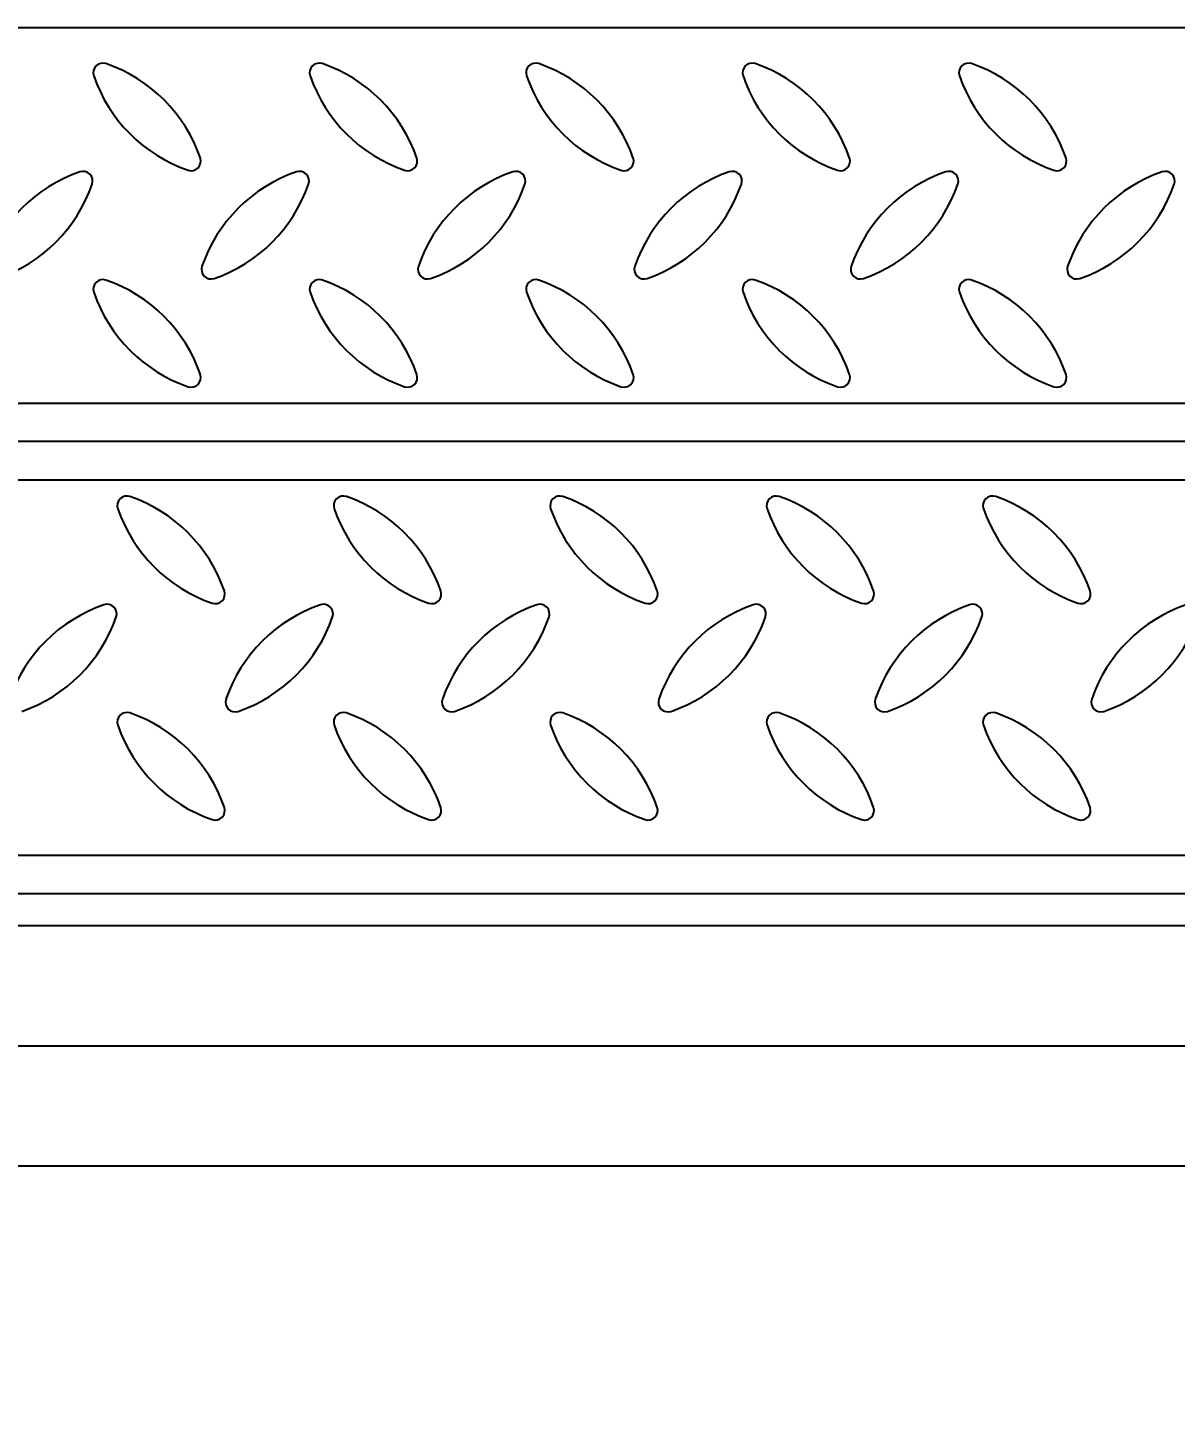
# Model space of a CAD drawing. Header units: millimetres. Extents: x -73584 to -37571, y -61249 to -50748.
# Drawn here: x -53954 to -53715.5, y -59839 to -59548.6 of the extents above; entities that cross this region are included whole.
import ezdxf

# ---------------------------------------------------------------- set-up
doc = ezdxf.new("R2010")
doc.units = ezdxf.units.MM
doc.header["$LTSCALE"] = 200
doc.header["$PDSIZE"] = -1
doc.linetypes.add('DOT_CENTER', pattern=[14, 12, -1, 0, -1])
doc.layers.add('1', color=7, linetype='Continuous')
doc.layers.add('DIM', color=3, linetype='Continuous')
doc.styles.add('TSSD_Dimension', font='tssdeng.shx', dxfattribs={"width": 0.7, "bigfont": 'hztxt.shx'})
doc.dimstyles.new('TSSD_20_20', dxfattribs={"dimtxt": 60, "dimasz": 20, "dimexe": 20, "dimexo": 50, "dimgap": 20, "dimtad": 1, "dimdec": 0, "dimzin": 0, "dimdsep": 46, "dimtxsty": 'TSSD_Dimension', "dimblk": 'ARCHTICK', "dimcen": 0, "dimdle": 20, "dimclrt": 7, "dimadec": 0, "dimazin": 0, "dimtfac": 1, "dimtdec": 0, "dimtix": 1, "dimtmove": 2, "dimatfit": 3, "dimfxl": 1, "dimtolj": 1, "dimtzin": 0, "dimarcsym": 0})

# ---------------------------------------------------------------- blocks, each defined once
blk = doc.blocks.new('_ArchTick')
at = {"color": 0, "linetype": 'ByBlock'}
blk.add_lwpolyline([(-0.707, -0.707, 0.5, 0.5, 0), (0.707, 0.707, 0.5, 0.5, 0)], format="xyseb", dxfattribs=at)
blk = doc.blocks.new('*D1127')
at = {"layer": 'Defpoints', "color": 0, "transparency": 16777216}
for p in [(-54534.28, -59760.19), (-53534.28, -59760.19), (-53534.28, -60106.39)]:
    blk.add_point(p, dxfattribs=at)
at = {"layer": 'DIM', "color": 0, "lineweight": -2, "transparency": 16777216}
for p, q in [((-54534.28, -59810.19), (-54534.28, -60126.39)), ((-53534.28, -59810.19), (-53534.28, -60126.39)), ((-54554.28, -60106.39), (-53514.28, -60106.39))]:
    blk.add_line(p, q, dxfattribs=at)
at = {"layer": 'DIM', "color": 0, "lineweight": -2, "transparency": 16777216, "xscale": 20, "yscale": 20, "zscale": 20, "rotation": 180}
blk.add_blockref('_ArchTick', (-54534.28, -60106.39), dxfattribs=at)
at = {"layer": 'DIM', "color": 0, "lineweight": -2, "transparency": 16777216, "xscale": 20, "yscale": 20, "zscale": 20}
blk.add_blockref('_ArchTick', (-53534.28, -60106.39), dxfattribs=at)
at = {"layer": 'DIM', "color": 7, "transparency": 16777216, "insert": (-54034.28, -60055.24), "char_height": 60, "attachment_point": 5, "style": 'TSSD_Dimension'}
blk.add_mtext('\\A1;1000 [3\'-3 1/4"]', dxfattribs=at)
blk = doc.blocks.new('SPRING-WASHER_DIN-127-B_M8_A2-70_STAINLESS-STEEL__40', base_point=(257.1, -171.2))
at = {"color": 140, "linetype": 'Continuous'}
for p, q in [((259.84, -171.2), (257.1, -171.2)), ((260.45, -171.2), (259.84, -171.2)), ((260.5, -171.2), (260.45, -171.2)), ((262.65, -171.2), (260.5, -171.2)), ((263.19, -171.2), (262.65, -171.2)), ((263.43, -171.2), (263.19, -171.2)), ((267.27, -171.2), (263.43, -171.2)), ((267.3, -171.2), (267.27, -171.2)), ((268.5, -171.2), (267.3, -171.2)), ((268.55, -171.2), (268.5, -171.2)), ((271.9, -171.2), (268.55, -171.2))]:
    blk.add_line(p, q, dxfattribs=at)
blk = doc.blocks.new('HEX-BOLT-FULLY-THREADED_DIN-933_M8x30_A2-70_STAINLESS-STEEL__41', base_point=(257.07, -171.2))
at = {"color": 140, "linetype": 'Continuous'}
for p, q in [((257.1, -171.2), (257.07, -171.2)), ((259.84, -171.2), (257.1, -171.2)), ((260.45, -171.2), (259.84, -171.2)), ((260.5, -171.2), (260.45, -171.2)), ((262.65, -171.2), (260.5, -171.2)), ((263.19, -171.2), (262.65, -171.2)), ((263.43, -171.2), (263.19, -171.2)), ((267.27, -171.2), (263.43, -171.2)), ((267.3, -171.2), (267.27, -171.2)), ((268.5, -171.2), (267.3, -171.2)), ((268.55, -171.2), (268.5, -171.2)), ((271.9, -171.2), (268.55, -171.2)), ((271.93, -171.2), (271.9, -171.2))]:
    blk.add_line(p, q, dxfattribs=at)
blk = doc.blocks.new('SPRING-WASHER_DIN-127-B_M8_A2-70_STAINLESS-STEEL_2__42', base_point=(257.1, -155.2))
at = {"color": 140, "linetype": 'Continuous'}
for p, q in [((257.1, -155.2), (260.45, -155.2)), ((260.45, -155.2), (260.5, -155.2)), ((260.5, -155.2), (260.75, -155.2)), ((260.75, -155.2), (262.65, -155.2)), ((262.65, -155.2), (263.19, -155.2)), ((263.19, -155.2), (263.43, -155.2)), ((263.43, -155.2), (267.3, -155.2)), ((267.3, -155.2), (268.25, -155.2)), ((268.25, -155.2), (268.5, -155.2)), ((268.5, -155.2), (268.55, -155.2)), ((268.55, -155.2), (271.9, -155.2))]:
    blk.add_line(p, q, dxfattribs=at)
blk = doc.blocks.new('HEXAGON-NYLON-LOCKNUT_DIN-985_M8_A2-70_STAINLESS-STEEL__43', base_point=(256.99, -155.2))
at = {"color": 140, "linetype": 'Continuous'}
for p, q in [((256.99, -155.2), (257.1, -155.2)), ((257.1, -155.2), (260.45, -155.2)), ((260.45, -155.2), (260.5, -155.2)), ((260.5, -155.2), (260.75, -155.2)), ((260.75, -155.2), (262.65, -155.2)), ((262.65, -155.2), (263.19, -155.2)), ((263.19, -155.2), (263.43, -155.2)), ((263.43, -155.2), (267.3, -155.2)), ((267.3, -155.2), (268.25, -155.2)), ((268.25, -155.2), (268.5, -155.2)), ((268.5, -155.2), (268.55, -155.2)), ((268.55, -155.2), (271.9, -155.2)), ((271.9, -155.2), (272.01, -155.2))]:
    blk.add_line(p, q, dxfattribs=at)
blk = doc.blocks.new('PH_23-SCREW-FIX-PLATFORM_Absen-M2_9_4__44', base_point=(256.99, -171.2))
for name, p in [('HEXAGON-NYLON-LOCKNUT_DIN-985_M8_A2-70_STAINLESS-STEEL__43', (256.99, -155.2)), ('SPRING-WASHER_DIN-127-B_M8_A2-70_STAINLESS-STEEL_2__42', (257.1, -155.2)), ('HEX-BOLT-FULLY-THREADED_DIN-933_M8x30_A2-70_STAINLESS-STEEL__41', (257.07, -171.2)), ('SPRING-WASHER_DIN-127-B_M8_A2-70_STAINLESS-STEEL__40', (257.1, -171.2))]:
    blk.add_blockref(name, p)
blk = doc.blocks.new('PH_23-SCREWS__45', base_point=(-410.5, -216.7))
blk.add_blockref('PH_23-SCREW-FIX-PLATFORM_Absen-M2_9_4__44', (256.99, -171.2))
blk = doc.blocks.new('23-D0550-A_PLATFORM-1m_STACKING_Absen__48', base_point=(-446.5, -257.2))
at = {"color": 7, "linetype": 'Continuous'}
for p, q in [((547.5, -163.2), (-418.5, -163.2)), ((555.5, -257.2), (-426.5, -257.2))]:
    blk.add_line(p, q, dxfattribs=at)
at = {"color": 140, "linetype": 'Continuous'}
for p, q in [((257.07, -171.2), (71.93, -171.2)), ((257.1, -171.2), (257.07, -171.2)), ((259.84, -171.2), (257.1, -171.2)), ((260.45, -171.2), (259.84, -171.2)), ((260.5, -171.2), (260.45, -171.2)), ((262.65, -171.2), (260.5, -171.2)), ((263.19, -171.2), (262.65, -171.2)), ((263.43, -171.2), (263.19, -171.2)), ((267.27, -171.2), (263.43, -171.2)), ((267.3, -171.2), (267.27, -171.2)), ((268.5, -171.2), (267.3, -171.2)), ((268.55, -171.2), (268.5, -171.2)), ((271.9, -171.2), (268.55, -171.2)), ((271.93, -171.2), (271.9, -171.2)), ((457.07, -171.2), (271.93, -171.2)), ((-435.3, -249.2), (564.3, -249.2))]:
    blk.add_line(p, q, dxfattribs=at)
for centre, radius, start, end in [((170.31, -176.51), 2, 70.9892, 199.0108), ((198.36, -166.84), 31.67, 199.0108, 250.9892), ((160.64, -204.56), 31.67, 19.0108, 70.9892), ((215.31, -176.51), 2, 70.9892, 199.0108), ((243.36, -166.84), 31.67, 199.0108, 250.9892), ((205.64, -204.56), 31.67, 19.0108, 70.9892), ((260.31, -176.51), 2, 70.9892, 199.0108), ((288.36, -166.84), 31.67, 199.0108, 250.9892), ((250.64, -204.56), 31.67, 19.0108, 70.9892), ((305.31, -176.51), 2, 70.9892, 199.0108), ((333.36, -166.84), 31.67, 199.0108, 250.9892), ((295.64, -204.56), 31.67, 19.0108, 70.9892), ((350.31, -176.51), 2, 70.9892, 199.0108), ((378.36, -166.84), 31.67, 199.0108, 250.9892), ((340.64, -204.56), 31.67, 19.0108, 70.9892), ((188.69, -194.89), 2, 250.9892, 19.0108), ((233.69, -194.89), 2, 250.9892, 19.0108), ((278.69, -194.89), 2, 250.9892, 19.0108), ((323.69, -194.89), 2, 250.9892, 19.0108), ((368.69, -194.89), 2, 250.9892, 19.0108), ((175.86, -227.06), 31.67, 109.0108, 160.9892), ((166.19, -199.01), 2, 340.9892, 109.0108), ((220.86, -227.06), 31.67, 109.0108, 160.9892), ((211.19, -199.01), 2, 340.9892, 109.0108), ((265.86, -227.06), 31.67, 109.0108, 160.9892), ((256.19, -199.01), 2, 340.9892, 109.0108), ((310.86, -227.06), 31.67, 109.0108, 160.9892), ((301.19, -199.01), 2, 340.9892, 109.0108), ((355.86, -227.06), 31.67, 109.0108, 160.9892), ((346.19, -199.01), 2, 340.9892, 109.0108), ((400.86, -227.06), 31.67, 109.0108, 160.9892), ((138.14, -189.34), 31.67, 289.0108, 340.9892), ((183.14, -189.34), 31.67, 289.0108, 340.9892), ((228.14, -189.34), 31.67, 289.0108, 340.9892), ((273.14, -189.34), 31.67, 289.0108, 340.9892), ((318.14, -189.34), 31.67, 289.0108, 340.9892), ((363.14, -189.34), 31.67, 289.0108, 340.9892), ((192.81, -217.39), 2, 160.9892, 289.0108), ((237.81, -217.39), 2, 160.9892, 289.0108), ((282.81, -217.39), 2, 160.9892, 289.0108), ((327.81, -217.39), 2, 160.9892, 289.0108), ((372.81, -217.39), 2, 160.9892, 289.0108), ((170.31, -221.51), 2, 70.9892, 199.0108), ((160.64, -249.56), 31.67, 19.0108, 70.9892), ((215.31, -221.51), 2, 70.9892, 199.0108), ((205.64, -249.56), 31.67, 19.0108, 70.9892), ((260.31, -221.51), 2, 70.9892, 199.0108), ((250.64, -249.56), 31.67, 19.0108, 70.9892), ((305.31, -221.51), 2, 70.9892, 199.0108), ((295.64, -249.56), 31.67, 19.0108, 70.9892), ((350.31, -221.51), 2, 70.9892, 199.0108), ((340.64, -249.56), 31.67, 19.0108, 70.9892), ((198.36, -211.84), 31.67, 199.0108, 250.9892), ((243.36, -211.84), 31.67, 199.0108, 250.9892), ((288.36, -211.84), 31.67, 199.0108, 250.9892), ((333.36, -211.84), 31.67, 199.0108, 250.9892), ((378.36, -211.84), 31.67, 199.0108, 250.9892), ((188.69, -239.89), 2, 250.9892, 19.0108), ((233.69, -239.89), 2, 250.9892, 19.0108), ((278.69, -239.89), 2, 250.9892, 19.0108), ((323.69, -239.89), 2, 250.9892, 19.0108), ((368.69, -239.89), 2, 250.9892, 19.0108)]:
    blk.add_arc(centre, radius, start, end, dxfattribs=at)
blk = doc.blocks.new('23-D0550-A_PLATFORM-1m_STACKING_Absen_2__49', base_point=(-446.5, -163.2))
at = {"color": 140, "linetype": 'Continuous'}
for p, q in [((564.3, -77.2), (-435.3, -77.2)), ((72.01, -155.2), (256.99, -155.2)), ((256.99, -155.2), (257.1, -155.2)), ((257.1, -155.2), (260.45, -155.2)), ((260.45, -155.2), (260.5, -155.2)), ((260.5, -155.2), (260.75, -155.2)), ((260.75, -155.2), (262.65, -155.2)), ((262.65, -155.2), (263.19, -155.2)), ((263.19, -155.2), (263.43, -155.2)), ((263.43, -155.2), (267.3, -155.2)), ((267.3, -155.2), (268.25, -155.2)), ((268.25, -155.2), (268.5, -155.2)), ((268.5, -155.2), (268.55, -155.2)), ((268.55, -155.2), (271.9, -155.2)), ((271.9, -155.2), (272.01, -155.2)), ((272.01, -155.2), (456.99, -155.2))]:
    blk.add_line(p, q, dxfattribs=at)
at = {"color": 7, "linetype": 'Continuous'}
blk.add_line((547.5, -163.2), (-418.5, -163.2), dxfattribs=at)
at = {"color": 140, "linetype": 'Continuous'}
for centre, radius, start, end in [((165.31, -86.51), 2, 70.9892, 199.0108), ((155.64, -114.56), 31.67, 19.0108, 70.9892), ((210.31, -86.51), 2, 70.9892, 199.0108), ((200.64, -114.56), 31.67, 19.0108, 70.9892), ((255.31, -86.51), 2, 70.9892, 199.0108), ((245.64, -114.56), 31.67, 19.0108, 70.9892), ((300.31, -86.51), 2, 70.9892, 199.0108), ((290.64, -114.56), 31.67, 19.0108, 70.9892), ((345.31, -86.51), 2, 70.9892, 199.0108), ((335.64, -114.56), 31.67, 19.0108, 70.9892), ((193.36, -76.84), 31.67, 199.0108, 250.9892), ((238.36, -76.84), 31.67, 199.0108, 250.9892), ((283.36, -76.84), 31.67, 199.0108, 250.9892), ((328.36, -76.84), 31.67, 199.0108, 250.9892), ((373.36, -76.84), 31.67, 199.0108, 250.9892), ((183.69, -104.89), 2, 250.9892, 19.0108), ((228.69, -104.89), 2, 250.9892, 19.0108), ((273.69, -104.89), 2, 250.9892, 19.0108), ((318.69, -104.89), 2, 250.9892, 19.0108), ((363.69, -104.89), 2, 250.9892, 19.0108), ((170.86, -137.06), 31.67, 109.0108, 160.9892), ((161.19, -109.01), 2, 340.9892, 109.0108), ((215.86, -137.06), 31.67, 109.0108, 160.9892), ((206.19, -109.01), 2, 340.9892, 109.0108), ((260.86, -137.06), 31.67, 109.0108, 160.9892), ((251.19, -109.01), 2, 340.9892, 109.0108), ((305.86, -137.06), 31.67, 109.0108, 160.9892), ((296.19, -109.01), 2, 340.9892, 109.0108), ((350.86, -137.06), 31.67, 109.0108, 160.9892), ((341.19, -109.01), 2, 340.9892, 109.0108), ((395.86, -137.06), 31.67, 109.0108, 160.9892), ((386.19, -109.01), 2, 340.9892, 109.0108), ((133.14, -99.34), 31.67, 289.0108, 340.9892), ((178.14, -99.34), 31.67, 289.0108, 340.9892), ((223.14, -99.34), 31.67, 289.0108, 340.9892), ((268.14, -99.34), 31.67, 289.0108, 340.9892), ((313.14, -99.34), 31.67, 289.0108, 340.9892), ((358.14, -99.34), 31.67, 289.0108, 340.9892), ((187.81, -127.39), 2, 160.9892, 289.0108), ((232.81, -127.39), 2, 160.9892, 289.0108), ((277.81, -127.39), 2, 160.9892, 289.0108), ((322.81, -127.39), 2, 160.9892, 289.0108), ((367.81, -127.39), 2, 160.9892, 289.0108), ((165.31, -131.51), 2, 70.9892, 199.0108), ((155.64, -159.56), 31.67, 19.0108, 70.9892), ((210.31, -131.51), 2, 70.9892, 199.0108), ((200.64, -159.56), 31.67, 19.0108, 70.9892), ((255.31, -131.51), 2, 70.9892, 199.0108), ((245.64, -159.56), 31.67, 19.0108, 70.9892), ((300.31, -131.51), 2, 70.9892, 199.0108), ((290.64, -159.56), 31.67, 19.0108, 70.9892), ((345.31, -131.51), 2, 70.9892, 199.0108), ((335.64, -159.56), 31.67, 19.0108, 70.9892), ((193.36, -121.84), 31.67, 199.0108, 250.9892), ((238.36, -121.84), 31.67, 199.0108, 250.9892), ((283.36, -121.84), 31.67, 199.0108, 250.9892), ((328.36, -121.84), 31.67, 199.0108, 250.9892), ((373.36, -121.84), 31.67, 199.0108, 250.9892), ((183.69, -149.89), 2, 250.9892, 19.0108), ((228.69, -149.89), 2, 250.9892, 19.0108), ((273.69, -149.89), 2, 250.9892, 19.0108), ((318.69, -149.89), 2, 250.9892, 19.0108), ((363.69, -149.89), 2, 250.9892, 19.0108)]:
    blk.add_arc(centre, radius, start, end, dxfattribs=at)
blk = doc.blocks.new('23-A0300-A_WELDING-ASSEMBLY_PLATFORM-1m_STACKING_Absen__50', base_point=(-459.5, -257.2))
for name, p in [('23-D0550-A_PLATFORM-1m_STACKING_Absen_2__49', (-446.5, -163.2)), ('23-D0550-A_PLATFORM-1m_STACKING_Absen__48', (-446.5, -257.2))]:
    blk.add_blockref(name, p)
blk = doc.blocks.new('23-A0227-B_PLATFORM-1m_STACKING_Absen__51', base_point=(-459.5, -257.2))
for name, p in [('23-A0300-A_WELDING-ASSEMBLY_PLATFORM-1m_STACKING_Absen__50', (-459.5, -257.2)), ('PH_23-SCREWS__45', (-410.5, -216.7))]:
    blk.add_blockref(name, p)
blk = doc.blocks.new('A$C71905C2D')
at = {"color": 7, "linetype": 'Continuous'}
for p, q in [((945.5, 25), (54.5, 25)), ((945.5, -25), (54.5, -25))]:
    blk.add_line(p, q, dxfattribs=at)
at = {"layer": '1', "color": 1, "linetype": 'DOT_CENTER'}
blk.add_line((47, 0), (957.75, 0), dxfattribs=at)

msp = doc.modelspace()

# ---------------------------------------------------------------- block references
for name, p in [('23-A0227-B_PLATFORM-1m_STACKING_Absen__51', (-54563.278, -59728.55)), ('A$C71905C2D', (-54534.278, -59760.187))]:
    msp.add_blockref(name, p)

# ---------------------------------------------------------------- dimensions: what is measured, and where the dimension line sits
at = {"layer": 'DIM'}
dim = msp.add_linear_dim(base=(-53534.278, -60106.391), p1=(-54534.278, -59760.187), p2=(-53534.278, -59760.187), dimstyle='TSSD_20_20', dxfattribs=at)
dim.commit()
dim.dimension.update_dxf_attribs({"geometry": '*D1127', "text_midpoint": (-54034.278, -60055.237)})

doc.saveas('drawing.dxf')
